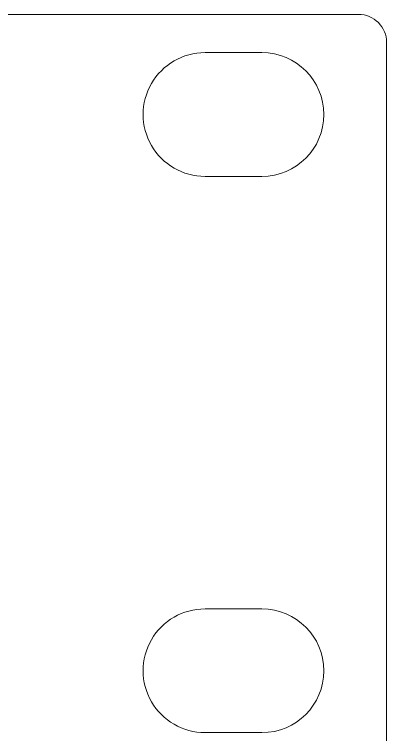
# Model space of a CAD drawing. Header units: inches. Extents: x 29 to 2254, y 8 to 2046.
# Drawn here: x 47.379 to 48.154, y 31 to 32.5 of the extents above; entities that cross this region are included whole.
import ezdxf

# ---------------------------------------------------------------- set-up
doc = ezdxf.new("R2010")
doc.units = ezdxf.units.IN
doc.header["$MEASUREMENT"] = 0

msp = doc.modelspace()

# ---------------------------------------------------------------- linework, layer by layer
at = {"color": 0, "lineweight": 5}
for points in [[(48.0952, 32.4999), (48.0952, 32.4999), (47.3566, 32.4999), (47.3566, 32.4999)], [(48.0952, 32.4999), (48.0952, 32.4999), (48.0952, 32.4999), (48.0952, 32.4999)], [(48.1535, 32.4415), (48.1535, 32.4415), (48.1535, 32.4415), (48.1535, 32.4415)], [(48.1535, 30.9829), (48.1535, 30.9829), (48.1535, 32.4415), (48.1535, 32.4415)], [(47.7755, 32.4202), (47.7755, 32.4202), (47.8941, 32.4202), (47.8941, 32.4202)], [(47.8941, 32.4202), (47.8941, 32.4202), (47.8941, 32.4202), (47.8941, 32.4202)], [(47.8941, 32.1626), (47.8941, 32.1626), (47.7755, 32.1626), (47.7755, 32.1626)], [(47.8941, 32.1626), (47.8941, 32.1626), (47.8941, 32.1626), (47.8941, 32.1626)], [(47.7755, 31.2618), (47.7755, 31.2618), (47.8941, 31.2618), (47.8941, 31.2618)], [(47.8941, 31.2618), (47.8941, 31.2618), (47.8941, 31.2618), (47.8941, 31.2618)], [(47.8941, 31.0042), (47.8941, 31.0042), (47.7755, 31.0042), (47.7755, 31.0042)], [(47.8941, 31.0042), (47.8941, 31.0042), (47.8941, 31.0042), (47.8941, 31.0042)]]:
    msp.add_open_spline(points, degree=3, dxfattribs=at)
for points, knots in [([(48.1535, 32.4415), (48.1535, 32.457), (48.1474, 32.4718), (48.1364, 32.4828), (48.1364, 32.4828), (48.1255, 32.4937), (48.1106, 32.4999), (48.0952, 32.4999)], [0, 0, 0, 0, 0.5, 0.5, 0.5, 0.5, 1, 1, 1, 1]), ([(47.7755, 32.4202), (47.7294, 32.4202), (47.6869, 32.3956), (47.6639, 32.3558), (47.6639, 32.3558), (47.6409, 32.3159), (47.6409, 32.2668), (47.6639, 32.227), (47.6639, 32.227), (47.6869, 32.1871), (47.7294, 32.1626), (47.7755, 32.1626)], [0, 0, 0, 0, 0.333333, 0.333333, 0.333333, 0.333333, 0.666667, 0.666667, 0.666667, 0.666667, 1, 1, 1, 1]), ([(47.8941, 32.1626), (47.9652, 32.1626), (48.0229, 32.2202), (48.0229, 32.2914), (48.0229, 32.2914), (48.0229, 32.3625), (47.9652, 32.4202), (47.8941, 32.4202)], [0, 0, 0, 0, 0.5, 0.5, 0.5, 0.5, 1, 1, 1, 1]), ([(47.7755, 31.2618), (47.7294, 31.2618), (47.6869, 31.2373), (47.6639, 31.1974), (47.6639, 31.1974), (47.6409, 31.1576), (47.6409, 31.1085), (47.6639, 31.0686), (47.6639, 31.0686), (47.6869, 31.0288), (47.7294, 31.0042), (47.7755, 31.0042)], [0, 0, 0, 0, 0.333333, 0.333333, 0.333333, 0.333333, 0.666667, 0.666667, 0.666667, 0.666667, 1, 1, 1, 1]), ([(47.8941, 31.0042), (47.9652, 31.0042), (48.0229, 31.0619), (48.0229, 31.133), (48.0229, 31.133), (48.0229, 31.2042), (47.9652, 31.2618), (47.8941, 31.2618)], [0, 0, 0, 0, 0.5, 0.5, 0.5, 0.5, 1, 1, 1, 1])]:
    msp.add_open_spline(points, degree=3, knots=knots, dxfattribs=at)

doc.saveas('drawing.dxf')
